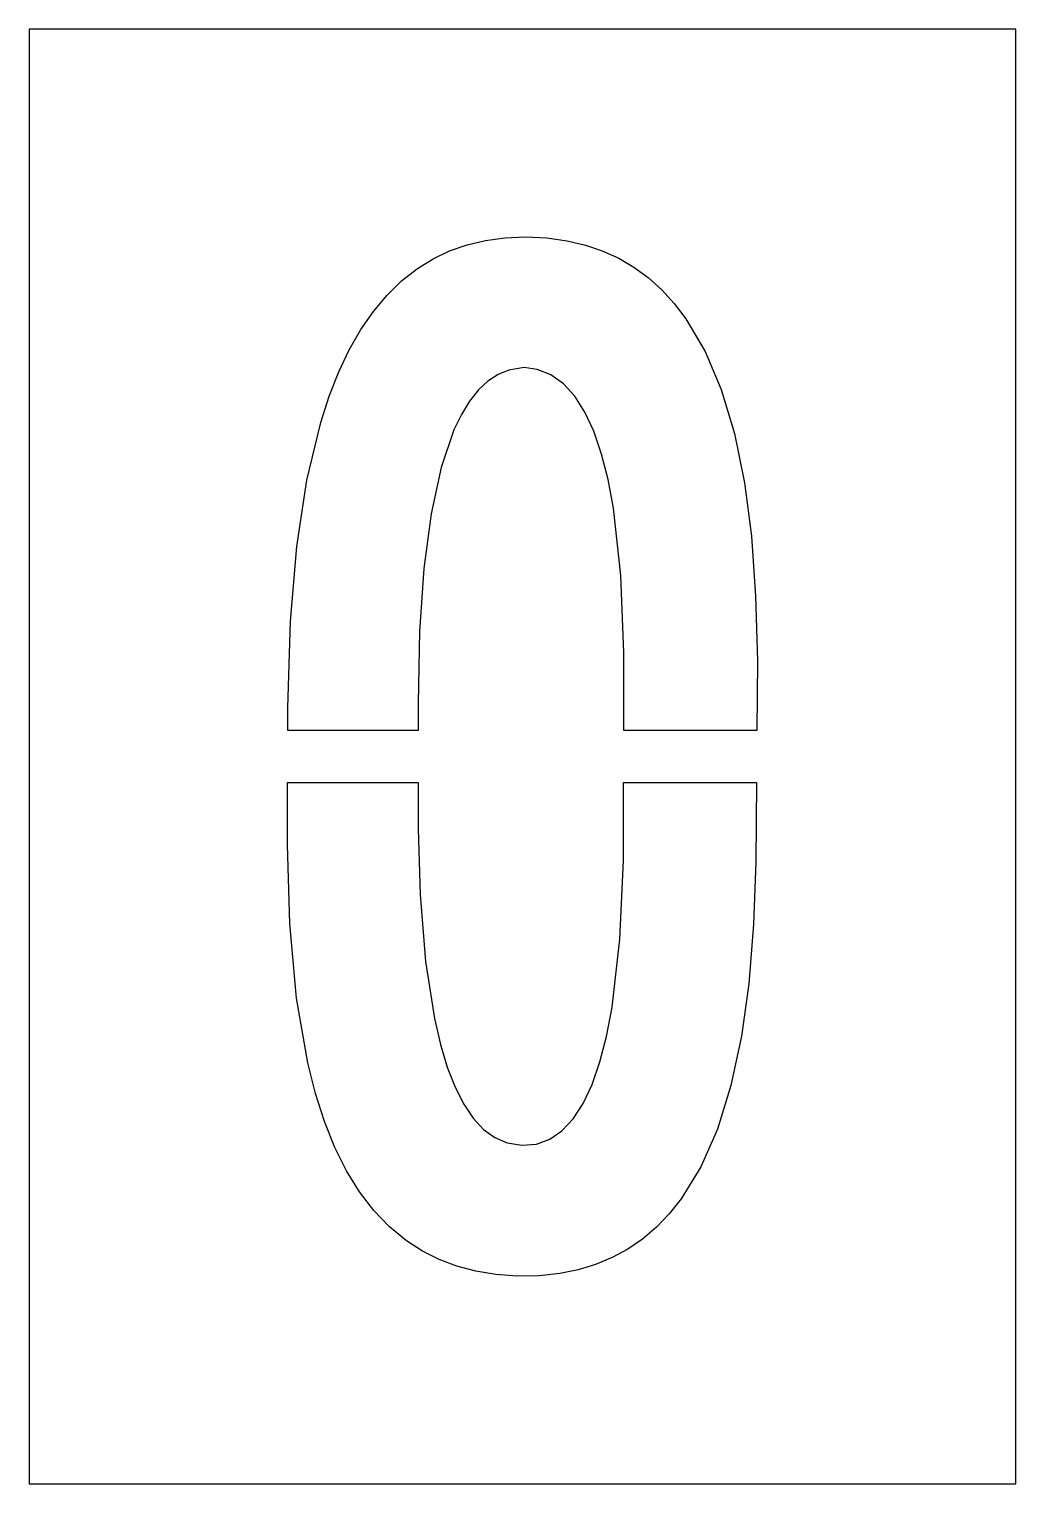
# Model space of a CAD drawing. Extents: x 0 to 9.5, y 0 to 14.
import ezdxf

# ---------------------------------------------------------------- set-up
doc = ezdxf.new("R2010")
doc.units = 0
doc.layers.add('CUT', color=7, linetype='Continuous')
doc.layers.add('OUTSIDE', color=1, linetype='Continuous')

msp = doc.modelspace()

# ---------------------------------------------------------------- linework, layer by layer
at = {"layer": 'CUT'}
for points in [[(5.6981, 8.7434), (5.6263, 9.3898), (5.5743, 9.6663), (5.512, 9.9104), (5.4366, 10.1298), (5.3505, 10.3152), (5.2528, 10.4681), (5.1459, 10.5858), (5.0242, 10.673), (4.892, 10.725), (4.7666, 10.7423), (4.6189, 10.7188), (4.5152, 10.6767), (4.4158, 10.6117), (4.3253, 10.5273), (4.2399, 10.4199), (4.1617, 10.2922), (4.0894, 10.142), (3.9667, 9.7825), (3.8698, 9.3362), (3.8007, 8.8104), (3.759, 8.2042), (3.7444, 7.5134), (3.7446, 7.2513), (2.4898, 7.2513), (2.4901, 7.4675), (2.5161, 8.3032), (2.5761, 9.0203), (2.6733, 9.6583), (2.8077, 10.2155), (2.8896, 10.4668), (2.9817, 10.7002), (3.0824, 10.9121), (3.1942, 11.1076), (3.3155, 11.2833), (3.4457, 11.4388), (3.5865, 11.5764), (3.7383, 11.6953), (3.8898, 11.7892), (4.0476, 11.8647), (4.2166, 11.9246), (4.3942, 11.9669), (4.58, 11.992), (4.7781, 12), (4.9846, 11.9904), (5.1814, 11.9632), (5.3557, 11.922), (5.5185, 11.8666), (5.6758, 11.7948), (5.8217, 11.7092), (5.9591, 11.6087), (6.0898, 11.4912), (6.2112, 11.3587), (6.3234, 11.2116), (6.5083, 10.8982), (6.6639, 10.5308), (6.7899, 10.1092), (6.8863, 9.6349), (6.953, 9.1201), (6.9943, 8.5444), (7.012, 7.9192), (7.0071, 7.2513), (5.7251, 7.2513), (5.7271, 8.0023)], [(6.7561, 3.8332), (6.6258, 3.4152), (6.466, 3.0523), (6.2769, 2.7444), (6.1614, 2.5993), (6.0385, 2.4713), (5.9041, 2.3566), (5.763, 2.2593), (5.6129, 2.1774), (5.4542, 2.111), (5.2869, 2.0601), (5.1081, 2.024), (4.9095, 2.0032), (4.6983, 2), (4.493, 2.0144), (4.3007, 2.0459), (4.118, 2.0944), (3.9479, 2.1588), (3.7873, 2.2399), (3.634, 2.3391), (3.4704, 2.4736), (3.319, 2.6314), (3.1822, 2.8095), (3.0566, 3.0125), (2.9441, 3.2373), (2.8441, 3.4862), (2.7567, 3.7581), (2.6825, 4.0517), (2.5757, 4.6733), (2.5115, 5.3919), (2.488, 6.1493), (2.489, 6.7493), (3.7451, 6.7493), (3.7455, 6.3027), (3.7645, 5.6731), (3.8167, 5.0268), (3.9015, 4.4788), (3.9596, 4.2283), (4.0257, 4.0093), (4.101, 3.8164), (4.184, 3.654), (4.2752, 3.5196), (4.3761, 3.4117), (4.4846, 3.3327), (4.6023, 3.2816), (4.7425, 3.2583), (4.8837, 3.2702), (5.0128, 3.317), (5.1302, 3.3977), (5.2374, 3.5129), (5.334, 3.662), (5.4196, 3.8441), (5.495, 4.0609), (5.5588, 4.3067), (5.6124, 4.5863), (5.6881, 5.2417), (5.7217, 5.9983), (5.7237, 6.7493), (7.0034, 6.7493), (6.9978, 5.9854), (6.9743, 5.3864), (6.9277, 4.8131), (6.8575, 4.308)]]:
    msp.add_lwpolyline(points, close=True, dxfattribs=at)
at = {"layer": 'OUTSIDE'}
msp.add_lwpolyline([(0, 0), (9.5, 0), (9.5, 14), (0, 14)], close=True, dxfattribs=at)

doc.saveas('drawing.dxf')
